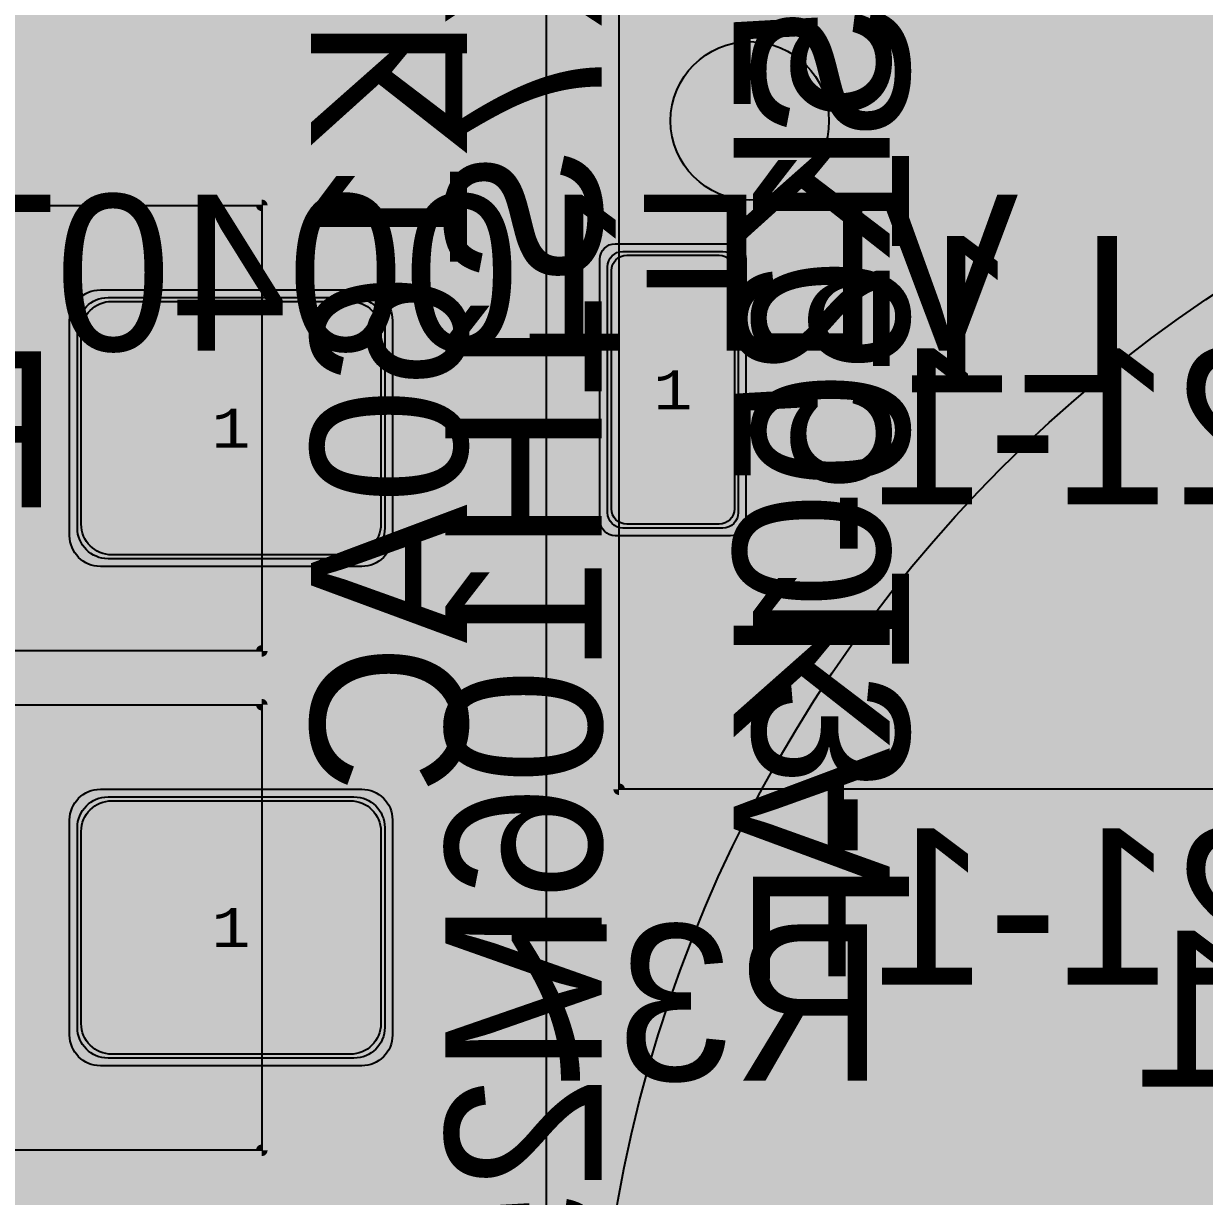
# Model space of a CAD drawing. Extents: x -19 to 284, y -54 to 100.
# Drawn here: x 12.8 to 28.17, y 26 to 41.27 of the extents above; entities that cross this region are included whole.
import ezdxf
from ezdxf.enums import TextEntityAlignment as Align

# ---------------------------------------------------------------- set-up
doc = ezdxf.new("R2010")
doc.units = 0
doc.header["$MEASUREMENT"] = 0
for name, color, linetype in [('ASSEMBLY_OUTLINES_BTM', 191, 'CONTINUOUS'), ('ASSEMBLY_OUTLINES_TOP', 102, 'CONTINUOUS'), ('ASSEMBLY_PART_NUMBERS_BTM', 191, 'CONTINUOUS'), ('ASSEMBLY_REF_DES_BTM', 191, 'CONTINUOUS'), ('GENERATED_SILKSCREEN_BTM', 255, 'CONTINUOUS'), ('GENERATED_SILKSCREEN_TOP', 140, 'CONTINUOUS'), ('PART_PADS_SMD_BTM', 230, 'CONTINUOUS'), ('PIN_NUMBERS_BTM', 8, 'CONTINUOUS'), ('PIN_NUMBERS_TOP', 8, 'CONTINUOUS'), ('PLACEMENT_OUTLINES_BTM', 222, 'CONTINUOUS'), ('PLACEMENT_OUTLINES_TOP', 130, 'CONTINUOUS'), ('PLANE_DATA_LAYER_BOTTOM', 230, 'CONTINUOUS'), ('PLANE_DATA_LAYER_TOP', 150, 'CONTINUOUS'), ('PLANE_SHAPES_LAYER_BOTTOM', 230, 'CONTINUOUS'), ('PLANE_SHAPES_LAYER_TOP', 150, 'CONTINUOUS'), ('SILKSCREEN_OUTLINES_BTM', 211, 'CONTINUOUS'), ('SILKSCREEN_OUTLINES_TOP', 150, 'CONTINUOUS'), ('SILKSCREEN_REF_DES_BTM', 211, 'CONTINUOUS'), ('SOLDERMASK_PADS_BTM', 12, 'CONTINUOUS'), ('SOLDERPASTE_PADS_BTM', 12, 'CONTINUOUS'), ('TRACES_LAYER_BOTTOM', 230, 'CONTINUOUS')]:
    doc.layers.add(name, color=color, linetype=linetype)
doc.styles.add('COURIER_NEW', font='COUR.TTF')
doc.styles.add('VERIBEST_GERBER_0', font='txt')

msp = doc.modelspace()

# ---------------------------------------------------------------- hatches: boundary and pattern name
at = {"layer": 'GENERATED_SILKSCREEN_TOP'}
h = msp.add_hatch(color=256, dxfattribs=at)
edge = h.paths.add_edge_path()
edge.add_arc((22.25, 40), 1.030776, 0, 360)
at = {"layer": 'PLANE_DATA_LAYER_BOTTOM'}
h = msp.add_hatch(color=256, dxfattribs=at)
h.paths.add_polyline_path([(59.5, 28.7762, -0.414213562), (59.4238, 28.7), (56.85, 28.7, 0.414213562), (56.15, 28), (56.15, 27.0762, -0.414213562), (56.0738, 27), (56.000004, 27, 0.207684346), (55.999998, 26.999998), (54.500002, 25.500002), (54.5, 25.499996), (54.500002, 13.531565), (54.500002, 13.531564, -0.198909956), (54.477684, 13.477683), (49.522321, 8.522318, -0.198913366), (49.468439, 8.5), (39.500008, 8.5, 0.414213562), (39.5, 8.499992), (39.5, 5.0762, -0.414213562), (39.4238, 5), (16.5762, 5, -0.414213562), (16.5, 5.0762), (16.5, 7.999996), (16.499997, 8.000001), (12.000002, 12.499998, 0.207684346), (11.999996, 12.5), (2.5762, 12.5, -0.414213562), (2.5, 12.5762), (2.500002, 54.46844), (2.500002, 54.468441, -0.198909956), (2.52232, 54.522322), (3, 55.000002), (4.977679, 56.977682, -0.198913366), (5.031561, 57), (39.9238, 57, -0.414213562), (40, 56.9238), (39.999998, 56.53156), (39.999998, 56.531559, -0.198909956), (39.97768, 56.477678), (38.522322, 55.02232, -0.198913366), (38.46844, 55.000002), (8.500004, 55, 0.207684346), (8.499998, 54.999998), (5.000002, 51.500002), (5, 51.499996), (5, 41.500004), (5.000003, 41.499999), (10.97768, 35.522322, -0.198909956), (10.999998, 35.468441), (10.999998, 35.46844), (11, 20.500004), (11.000003, 20.499999), (13.499998, 18.000002, 0.207684346), (13.500004, 18), (17.499996, 18, 0.207684346), (17.500002, 18.000002), (20.499998, 20.999998), (20.5, 21.000004), (20.5, 31.9238, -0.414213562), (20.5762, 32), (28.9238, 32, -0.414213562), (29, 31.9238), (29, 15.000004), (29.000003, 14.999999), (31.499998, 12.500002, 0.207684346), (31.500004, 12.5), (35.999996, 12.5, 0.207684346), (36.000002, 12.500002), (39.499998, 15.999998), (39.5, 16.000004), (39.5, 40.9238, -0.414213562), (39.5762, 41), (59.4238, 41, -0.414213562), (59.5, 40.9238)], flags=0)
h.paths.add_polyline_path([(7.1, 20.3, 0.414213562), (8, 21.2), (8, 23.8, 0.414213562), (7.1, 24.7), (3.9, 24.7, 0.414213562), (3, 23.8), (3, 21.2, 0.414213562), (3.9, 20.3)], flags=0)
h.paths.add_polyline_path([(7.1, 27.3, 0.414213562), (8, 28.2), (8, 30.8, 0.414213562), (7.1, 31.7), (3.9, 31.7, 0.414213562), (3, 30.8), (3, 28.2, 0.414213562), (3.9, 27.3)], flags=0)
h.paths.add_polyline_path([(7.1, 33.8, 0.414213562), (8, 34.7), (8, 37.3, 0.414213562), (7.1, 38.2), (3.9, 38.2, 0.414213562), (3, 37.3), (3, 34.7, 0.414213562), (3.9, 33.8)], flags=0)
h.paths.add_polyline_path([(11.413742, 16.56043, 0.233034355), (12, 17.749999), (12, 17.75, 1), (9, 17.75), (9, 17.749999, 0.233034355), (9.586258, 16.56043, -0.492832038), (9.586258, 16.43957, 0.233034355), (9, 15.250001), (9, 15.25, 1), (12, 15.25), (12, 15.250001, 0.233034355), (11.413742, 16.43957, -0.492832038)], flags=0)
h.paths.add_polyline_path([(18.25, 6.5, -1), (20.75, 6.5, -1)], flags=0)
h.paths.add_polyline_path([(18.25, 9.25, -1), (20.75, 9.25, -1)], flags=0)
h.paths.add_polyline_path([(21.75, 6.5, -1), (24.25, 6.5, -1)], flags=0)
h.paths.add_polyline_path([(21.75, 9.25, -1), (24.25, 9.25, -1)], flags=0)
h.paths.add_polyline_path([(44.45, 20.65, 0.414213562), (45.35, 21.55), (45.35, 23.95, 0.414213562), (44.45, 24.85), (42.05, 24.85, 0.414213562), (41.15, 23.95), (41.15, 21.55, 0.414213562), (42.05, 20.65)], flags=0)
h.paths.add_polyline_path([(45.1, 14.3, 0.414213562), (46, 15.2), (46, 17.8, 0.414213562), (45.1, 18.7), (41.9, 18.7, 0.414213562), (41, 17.8), (41, 15.2, 0.414213562), (41.9, 14.3)], flags=0)
h.paths.add_polyline_path([(45.85, 26.05, 0.414213562), (46.75, 26.95), (46.75, 29.55, 0.414213562), (45.85, 30.45), (42.65, 30.45, 0.414213562), (41.75, 29.55), (41.75, 26.95, 0.414213562), (42.65, 26.05)], flags=0)
h.paths.add_polyline_path([(45.85, 32.3, 0.414213562), (46.75, 33.2), (46.75, 35.8, 0.414213562), (45.85, 36.7), (42.65, 36.7, 0.414213562), (41.75, 35.8), (41.75, 33.2, 0.414213562), (42.65, 32.3)], flags=0)
at = {"layer": 'PLANE_DATA_LAYER_TOP'}
h = msp.add_hatch(color=256, dxfattribs=at)
h.paths.add_polyline_path([(85.5, 16.0762, -0.414213562), (85.4238, 16), (55.500004, 16, 0.207684346), (55.499998, 15.999998), (50.000002, 10.500002), (50, 10.499996), (50, 5.5762, -0.414213562), (49.9238, 5.5), (23.951525, 5.5, -0.662846015), (23.896853, 5.629279, 0.195073044), (24.25, 6.5, 1), (21.75, 6.5, 0.195073044), (22.103147, 5.629279, -0.662846015), (22.048475, 5.5), (20.451525, 5.5, -0.662846015), (20.396853, 5.629279, 0.195073044), (20.75, 6.5, 1), (18.25, 6.5, 0.195073044), (18.603147, 5.629279, -0.662846015), (18.548475, 5.5), (15.5762, 5.5, -0.414213562), (15.5, 5.5762), (15.5, 13.999996), (15.499997, 14.000001), (13.52232, 15.977678, -0.198909956), (13.500002, 16.031559), (13.500002, 16.03156), (13.5, 18.499996), (13.499997, 18.500001), (11.000002, 20.999998, 0.207684346), (10.999996, 21), (3.0762, 21, -0.414213562), (3, 21.0762), (3, 44.9238, -0.414213562), (3.0762, 45), (20.4238, 45, -0.414213562), (20.5, 44.9238), (20.5, 43.000004), (20.500003, 42.999999), (21.75, 41.75), (21.999998, 41.500002, 0.207684346), (22.000004, 41.5), (24.999996, 41.5, 0.207684346), (25.000002, 41.500002), (26.499998, 42.999998), (26.5, 43.000004), (26.500002, 55.968439), (26.500002, 55.96844, -0.198909956), (26.52232, 56.022321), (29.499998, 58.999998), (29.5, 59.000004), (29.5, 63.459219, -0.250764891), (29.533932, 63.522621), (30.230803, 63.987201, -0.148068176), (30.273071, 63.999999), (31.15, 64), (31.4238, 64, -0.414213562), (31.5, 63.9238), (31.5, 58.000004), (31.500003, 57.999999), (36.47768, 53.022322, -0.198909956), (36.499998, 52.968441), (36.499998, 52.96844), (36.5, 43.000004), (36.500003, 42.999999), (37.999998, 41.500002, 0.207684346), (38.000004, 41.5), (39.999996, 41.5, 0.207684346), (40.000002, 41.500002), (41.499998, 42.999998), (41.5, 43.000004), (41.500002, 45.96844), (41.500002, 45.968441, -0.198909956), (41.52232, 46.022322), (42.477678, 46.97768, -0.198913366), (42.53156, 46.999998), (44.46844, 46.999998, -0.198913366), (44.522322, 46.97768), (45.47768, 46.022322, -0.198909956), (45.499998, 45.968441), (45.499998, 45.96844), (45.5, 43.000004), (45.500003, 42.999999), (46.999998, 41.500002, 0.207684346), (47.000004, 41.5), (61.4238, 41.5, -0.414213562), (61.5, 41.4238), (61.5, 36.000004), (61.500003, 35.999999), (68.499998, 29.000002, 0.207684346), (68.500004, 29), (85.4238, 29, -0.414213562), (85.5, 28.9238)], flags=0)
h.paths.add_polyline_path([(11.413742, 41.56043, 0.233034355), (12, 42.749999), (12, 42.75, 1), (9, 42.75), (9, 42.749999, 0.233034355), (9.586258, 41.56043, -0.492832038), (9.586258, 41.43957, 0.233034355), (9, 40.250001), (9, 40.25, 1), (12, 40.25), (12, 40.250001, 0.233034355), (11.413742, 41.43957, -0.492832038)], flags=0)
h.paths.add_polyline_path([(18.25, 9.25, -1), (20.75, 9.25, -1)], flags=0)
h.paths.add_polyline_path([(21.75, 9.25, -1), (24.25, 9.25, -1)], flags=0)
h.paths.add_polyline_path([(31.15, 22.75, -1), (35.35, 22.75, -1)], flags=0)
h.paths.add_polyline_path([(42.11, 44.75, -1), (45.01, 44.75, -1)], flags=0)
h.paths.add_polyline_path([(74.499998, 20.999998), (74.5, 21.000004), (74.5, 24.499996), (74.499997, 24.500001), (72.500002, 26.499998, 0.207684346), (72.499996, 26.5), (40.500004, 26.5, 0.207684346), (40.499998, 26.499998), (38.500002, 24.500002), (38.5, 24.499996), (38.5, 21.000004), (38.500003, 20.999999), (40.499998, 19.000002, 0.207684346), (40.500004, 19), (72.499996, 19, 0.207684346), (72.500002, 19.000002)], flags=0)
h.paths.add_polyline_path([(77.9, 22.75, -1), (82.1, 22.75, -1)], flags=0)
at = {"layer": 'SILKSCREEN_OUTLINES_TOP'}
h = msp.add_hatch(color=256, dxfattribs=at)
edge = h.paths.add_edge_path()
edge.add_arc((22.25, 40), 1.030776, 0, 360)

# ---------------------------------------------------------------- linework, layer by layer
at = {"layer": 'ASSEMBLY_OUTLINES_BTM'}
for points in [[(20.55, 31.3), (20.55, 41.7), (30.95, 41.7), (30.95, 31.3)], [(5.1, 33.1), (5.1, 38.9), (15.9, 38.9), (15.9, 33.1)], [(5.1, 26.6), (5.1, 32.4), (15.9, 32.4), (15.9, 26.6)]]:
    msp.add_lwpolyline(points, close=True, dxfattribs=at)
at = {"layer": 'ASSEMBLY_OUTLINES_TOP'}
msp.add_lwpolyline([(1.4, 12.85), (1.4, 45.15), (19.6, 45.15), (19.6, 12.85)], close=True, dxfattribs=at)
msp.add_circle((38.25, 22.75), 18, dxfattribs=at)
msp.add_circle((38.25, 22.75), 18, dxfattribs=at)
at = {"layer": 'GENERATED_SILKSCREEN_BTM', "const_width": 0.15}
for points in [[(30.950005, 38.370415, 0.000009271), (30.949995, 38.370417), (30.949995, 41.699995), (20.550005, 41.699995), (20.550005, 38.370417, 0.000009271), (20.549995, 38.370415), (20.549995, 41.7, -0.414213562), (20.55, 41.700005), (30.95, 41.700005, -0.414213562), (30.950005, 41.7), (30.950005, 38.370415)], [(15.900005, 37.775), (15.899995, 37.775), (15.899995, 38.899995), (5.100005, 38.899995), (5.100005, 37.775), (5.099995, 37.775), (5.099995, 38.9, -0.414213562), (5.1, 38.900005), (15.9, 38.900005, -0.414213562), (15.900005, 38.9), (15.900005, 37.775)], [(30.950005, 31.3, -0.414213562), (30.95, 31.299995), (20.55, 31.299995, -0.414213562), (20.549995, 31.3), (20.549995, 34.629585, 0.000009271), (20.550005, 34.629583), (20.550005, 31.300005), (30.949995, 31.300005), (30.949995, 34.629583, 0.000009271), (30.950005, 34.629585), (30.950005, 31.3)], [(15.900005, 33.1, -0.414213562), (15.9, 33.099995), (5.1, 33.099995, -0.414213562), (5.099995, 33.1), (5.099995, 34.225), (5.100005, 34.225), (5.100005, 33.100005), (15.899995, 33.100005), (15.899995, 34.225), (15.900005, 34.225), (15.900005, 33.1)], [(15.900005, 31.275), (15.899995, 31.275), (15.899995, 32.399995), (5.100005, 32.399995), (5.100005, 31.275), (5.099995, 31.275), (5.099995, 32.4, -0.414213562), (5.1, 32.400005), (15.9, 32.400005, -0.414213562), (15.900005, 32.4), (15.900005, 31.275)], [(15.900005, 26.6, -0.414213562), (15.9, 26.599995), (5.1, 26.599995, -0.414213562), (5.099995, 26.6), (5.099995, 27.725), (5.100005, 27.725), (5.100005, 26.600005), (15.899995, 26.600005), (15.899995, 27.725), (15.900005, 27.725), (15.900005, 26.6)]]:
    msp.add_lwpolyline(points, format="xyb", dxfattribs=at)
at = {"layer": 'GENERATED_SILKSCREEN_BTM', "const_width": 0.254}
for points in [[(19.6058, 27.534416), (19.609864, 27.520192), (19.607832, 27.505968), (19.599704, 27.493776), (19.587512, 27.485648), (19.573288, 27.481584), (19.559064, 27.479552), (19.546872, 27.483616), (19.536712, 27.495808), (18.441464, 29.444496), (18.4374, 29.454656), (18.4374, 29.462784), (18.4374, 29.470912), (18.441464, 29.47904), (18.44756, 29.491232), (18.455688, 29.49936), (18.465848, 29.503424), (18.476008, 29.505456), (19.847608, 29.505456), (19.861832, 29.501392), (19.874024, 29.491232), (19.88012, 29.47904), (19.882152, 29.462784), (19.88012, 29.44856), (19.874024, 29.434336), (19.861832, 29.424176), (19.847608, 29.422144), (18.545096, 29.422144), (19.6058, 27.534416)], [(21.446792, 27.481584), (21.7902, 27.759968), (21.796296, 27.764032), (21.80036, 27.770128), (21.802392, 27.776224), (21.802392, 27.78232), (21.80036, 27.796544), (21.792232, 27.810768), (21.782072, 27.820928), (21.76988, 27.829056), (21.755656, 27.831088), (21.741432, 27.827024), (21.410216, 27.556768), (20.75388, 27.556768), (20.436888, 27.8128), (20.436888, 28.190752), (20.749816, 28.448816), (21.087128, 28.448816), (21.103384, 28.45288), (21.113544, 28.461008), (21.11964, 28.475232), (21.121672, 28.489456), (21.11964, 28.50368), (21.113544, 28.515872), (21.103384, 28.526032), (21.087128, 28.530096), (20.749816, 28.530096), (20.436888, 28.78816), (20.436888, 29.166112), (20.75388, 29.422144), (21.410216, 29.422144), (21.741432, 29.151888), (21.755656, 29.147824), (21.76988, 29.149856), (21.782072, 29.155952), (21.792232, 29.168144), (21.80036, 29.180336), (21.802392, 29.19456), (21.802392, 29.202688), (21.80036, 29.208784), (21.796296, 29.21488), (21.7902, 29.218944), (21.446792, 29.497328), (21.440696, 29.49936), (21.4346, 29.501392), (21.432568, 29.503424), (21.42444, 29.505456), (20.739656, 29.505456), (20.729496, 29.503424), (20.725432, 29.501392), (20.721368, 29.49936), (20.71324, 29.497328), (20.369832, 29.218944), (20.363736, 29.208784), (20.361704, 29.200656), (20.35764, 29.19456), (20.355608, 29.186432), (20.355608, 28.76784), (20.35764, 28.761744), (20.361704, 28.74752), (20.363736, 28.73736), (20.369832, 28.733296), (20.668536, 28.489456), (20.369832, 28.245616), (20.3678, 28.241552), (20.363736, 28.237488), (20.361704, 28.235456), (20.361704, 28.231392), (20.35764, 28.217168), (20.355608, 28.211072), (20.355608, 27.79248), (20.35764, 27.78232), (20.361704, 27.774192), (20.363736, 27.766064), (20.369832, 27.759968), (20.71324, 27.481584), (20.721368, 27.47752), (20.7234, 27.475488), (20.729496, 27.475488), (20.731528, 27.473456), (20.73356, 27.473456), (20.739656, 27.473456), (21.42444, 27.473456), (21.432568, 27.475488), (21.440696, 27.47752), (21.446792, 27.481584)], [(22.28804, 28.733296), (22.281944, 28.73736), (22.279912, 28.74752), (22.275848, 28.75768), (22.273816, 28.76784), (22.273816, 29.186432), (22.275848, 29.196592), (22.279912, 29.202688), (22.279912, 29.208784), (22.281944, 29.210816), (22.286008, 29.212848), (22.28804, 29.216912), (22.63348, 29.497328), (22.64364, 29.501392), (22.651768, 29.503424), (22.659896, 29.505456), (23.684024, 29.505456), (23.702312, 29.501392), (23.714504, 29.491232), (23.724664, 29.47904), (23.728728, 29.464816), (23.728728, 27.514096), (23.724664, 27.49784), (23.714504, 27.48768), (23.702312, 27.481584), (23.688088, 27.479552), (23.671832, 27.481584), (23.657608, 27.48768), (23.647448, 27.49784), (23.643384, 27.514096), (23.643384, 28.448816), (22.688344, 28.448816), (22.355096, 27.501904), (22.346968, 27.48768), (22.332744, 27.479552), (22.31852, 27.47752), (22.304296, 27.481584), (22.292104, 27.48768), (22.281944, 27.49784), (22.27788, 27.512064), (22.279912, 27.52832), (22.61316, 28.475232), (22.28804, 28.733296)], [(23.643384, 29.422144), (22.672088, 29.422144), (22.355096, 29.166112), (22.355096, 28.78816), (22.672088, 28.530096), (23.643384, 28.530096), (23.643384, 29.422144)], [(27.763848, 27.476768), (27.780104, 27.472704), (27.790264, 27.464576), (27.794328, 27.450352), (27.79636, 27.434096), (27.794328, 27.419872), (27.790264, 27.405648), (27.780104, 27.395488), (27.763848, 27.393456), (26.971368, 27.393456), (26.957144, 27.395488), (26.944952, 27.405648), (26.938856, 27.419872), (26.936824, 27.434096), (26.938856, 27.450352), (26.944952, 27.464576), (26.957144, 27.472704), (26.971368, 27.476768), (27.329, 27.476768), (27.329, 29.384816), (27.331032, 29.39904), (27.337128, 29.4092), (27.347288, 29.415296), (27.361512, 29.417328), (27.371672, 29.41936), (27.381832, 29.41936), (27.38996, 29.415296), (27.398088, 29.407168), (27.794328, 28.8504), (27.798392, 28.842272), (27.800424, 28.836176), (27.800424, 28.821952), (27.794328, 28.80976), (27.784168, 28.7996), (27.771976, 28.791472), (27.757752, 28.787408), (27.749624, 28.787408), (27.743528, 28.78944), (27.733368, 28.801632), (27.408248, 29.2568), (27.408248, 27.476768), (27.763848, 27.476768)]]:
    msp.add_lwpolyline(points, dxfattribs=at)
at = {"layer": 'GENERATED_SILKSCREEN_TOP', "const_width": 0.15}
msp.add_lwpolyline([(1.4, 12.85), (1.4, 45.15), (19.6, 45.15), (19.6, 12.85)], close=True, dxfattribs=at)
msp.add_lwpolyline([(20.25, 22.75, -1), (56.25, 22.75, -1)], format="xyb", close=True, dxfattribs=at)
msp.add_lwpolyline([(20.25, 22.75, -1), (56.25, 22.75, -1)], format="xyb", close=True, dxfattribs=at)
at = {"layer": 'GENERATED_SILKSCREEN_TOP'}
msp.add_circle((22.25, 40), 1.030776, dxfattribs=at)
at = {"layer": 'PART_PADS_SMD_BTM'}
for points in [[(21.9, 38.3, -0.414213562), (22.1, 38.1), (22.1, 34.9, -0.414213562), (21.9, 34.7), (20.6, 34.7, -0.414213562), (20.4, 34.9), (20.4, 38.1, -0.414213562), (20.6, 38.3)], [(17.5, 34.7, -0.414213562), (17.1, 34.3), (13.9, 34.3, -0.414213562), (13.5, 34.7), (13.5, 37.3, -0.414213562), (13.9, 37.7), (17.1, 37.7, -0.414213562), (17.5, 37.3)], [(17.5, 28.2, -0.414213562), (17.1, 27.8), (13.9, 27.8, -0.414213562), (13.5, 28.2), (13.5, 30.8, -0.414213562), (13.9, 31.2), (17.1, 31.2, -0.414213562), (17.5, 30.8)]]:
    msp.add_lwpolyline(points, format="xyb", close=True, dxfattribs=at)
at = {"layer": 'PLACEMENT_OUTLINES_BTM'}
for points in [[(20.55, 31.3), (20.55, 41.7), (30.95, 41.7), (30.95, 31.3)], [(5.1, 33.1), (5.1, 38.9), (15.9, 38.9), (15.9, 33.1)], [(5.1, 26.6), (5.1, 32.4), (15.9, 32.4), (15.9, 26.6)]]:
    msp.add_lwpolyline(points, close=True, dxfattribs=at)
at = {"layer": 'PLACEMENT_OUTLINES_TOP'}
msp.add_lwpolyline([(1.4, 12.85), (1.4, 45.15), (19.6, 45.15), (19.6, 12.85)], close=True, dxfattribs=at)
msp.add_circle((38.25, 22.75), 18, dxfattribs=at)
at = {"layer": 'PLANE_SHAPES_LAYER_BOTTOM'}
msp.add_solid([(20.5, 18), (29, 18), (20.5, 32), (29, 32)], dxfattribs=at)
at = {"layer": 'PLANE_SHAPES_LAYER_TOP'}
for points in [[(3, 21), (20.5, 21), (3, 45), (20.5, 45)], [(20.5, 31.5), (61.5, 31.5), (20.5, 41.5), (61.5, 41.5)], [(13.5, 19), (38.5, 19), (13.5, 31.5), (38.5, 31.5)]]:
    msp.add_solid(points, dxfattribs=at)
at = {"layer": 'SILKSCREEN_OUTLINES_BTM'}
for points in [[(20.55, 31.3), (20.55, 41.7), (30.95, 41.7), (30.95, 31.3)], [(5.1, 33.1), (5.1, 38.9), (15.9, 38.9), (15.9, 33.1)], [(5.1, 26.6), (5.1, 32.4), (15.9, 32.4), (15.9, 26.6)]]:
    msp.add_lwpolyline(points, close=True, dxfattribs=at)
at = {"layer": 'SILKSCREEN_OUTLINES_TOP'}
msp.add_lwpolyline([(1.4, 12.85), (1.4, 45.15), (19.6, 45.15), (19.6, 12.85)], close=True, dxfattribs=at)
for centre, radius in [((22.25, 40), 1.030776), ((38.25, 22.75), 18), ((38.25, 22.75), 18)]:
    msp.add_circle(centre, radius, dxfattribs=at)
at = {"layer": 'SOLDERMASK_PADS_BTM'}
for points in [[(22, 38.4, -0.414213562), (22.2, 38.2), (22.2, 34.8, -0.414213562), (22, 34.6), (20.5, 34.6, -0.414213562), (20.3, 34.8), (20.3, 38.2, -0.414213562), (20.5, 38.4)], [(17.6, 34.6, -0.414213562), (17.2, 34.2), (13.8, 34.2, -0.414213562), (13.4, 34.6), (13.4, 37.4, -0.414213562), (13.8, 37.8), (17.2, 37.8, -0.414213562), (17.6, 37.4)], [(17.6, 28.1, -0.414213562), (17.2, 27.7), (13.8, 27.7, -0.414213562), (13.4, 28.1), (13.4, 30.9, -0.414213562), (13.8, 31.3), (17.2, 31.3, -0.414213562), (17.6, 30.9)]]:
    msp.add_lwpolyline(points, format="xyb", close=True, dxfattribs=at)
at = {"layer": 'SOLDERPASTE_PADS_BTM'}
for points in [[(21.85, 38.25, -0.414213562), (22.05, 38.05), (22.05, 34.95, -0.414213562), (21.85, 34.75), (20.65, 34.75, -0.414213562), (20.45, 34.95), (20.45, 38.05, -0.414213562), (20.65, 38.25)], [(17.45, 34.75, -0.414213562), (17.05, 34.35), (13.95, 34.35, -0.414213562), (13.55, 34.75), (13.55, 37.25, -0.414213562), (13.95, 37.65), (17.05, 37.65, -0.414213562), (17.45, 37.25)], [(17.45, 28.25, -0.414213562), (17.05, 27.85), (13.95, 27.85, -0.414213562), (13.55, 28.25), (13.55, 30.75, -0.414213562), (13.95, 31.15), (17.05, 31.15, -0.414213562), (17.45, 30.75)]]:
    msp.add_lwpolyline(points, format="xyb", close=True, dxfattribs=at)
at = {"layer": 'TRACES_LAYER_BOTTOM'}
for points, const_width in [([(34.25, 49.65), (32.325, 49.65), (21.25, 38.575), (21.25, 36.5)], 1.5), ([(15.5, 36), (15.5, 40.079611), (12.829611, 42.75), (10.5, 42.75)], 2), ([(15.5, 29.5), (15.5, 36)], 2), ([(15.5, 29.5), (15.5, 22.5)], 2)]:
    msp.add_lwpolyline(points, dxfattribs=dict(at, const_width=const_width))

# ---------------------------------------------------------------- texts
at = {"layer": 'ASSEMBLY_PART_NUMBERS_BTM', "style": 'VERIBEST_GERBER_0', "text_generation_flag": 2}
for s, p in [('C3225X7T2J104K160AC', (16.54, 61.75)), ('C5750X6S2W225K250KA', (22.04, 61.75)), ('C3225X7S1H106M250AB', (18.29, 51)), ('MURS160-13-F', (22.29, 47.75))]:
    msp.add_text(s, height=2.032, rotation=90, dxfattribs=at).set_placement(p, align=Align.TOP_LEFT)
for s, p in [('VLF10040T-6R8N4R5', (25.75, 39.04)), ('8-1879021-1', (39.25, 37.04)), ('8-1879021-1', (39.25, 30.79))]:
    msp.add_text(s, height=2.032, dxfattribs=at).set_placement(p, align=Align.TOP_LEFT)
at = {"layer": 'ASSEMBLY_REF_DES_BTM', "style": 'VERIBEST_GERBER_0', "text_generation_flag": 2}
for s, p in [('L1', (27.25, 38.5)), ('R36', (13.25, 37))]:
    msp.add_text(s, height=2.032, dxfattribs=at).set_placement(p, align=Align.TOP_LEFT)
at = {"layer": 'PIN_NUMBERS_BTM', "style": 'COURIER_NEW'}
for p in [(21.25, 36.5), (15.5, 36), (15.5, 29.5)]:
    msp.add_text('1', height=0.508, dxfattribs=at).set_placement(p, align=Align.MIDDLE_CENTER)
at = {"layer": 'PIN_NUMBERS_TOP', "style": 'COURIER_NEW'}
for p in [(21.25, 36.5), (15.5, 36), (15.5, 29.5)]:
    msp.add_text('1', height=0.508, dxfattribs=at).set_placement(p, align=Align.MIDDLE_CENTER)
at = {"layer": 'SILKSCREEN_REF_DES_BTM', "style": 'VERIBEST_GERBER_0', "text_generation_flag": 2}
for s, p in [('R37', (24, 29.54)), ('L1', (30.25, 29.46))]:
    msp.add_text(s, height=2.032, dxfattribs=at).set_placement(p, align=Align.TOP_LEFT)

doc.saveas('drawing.dxf')
